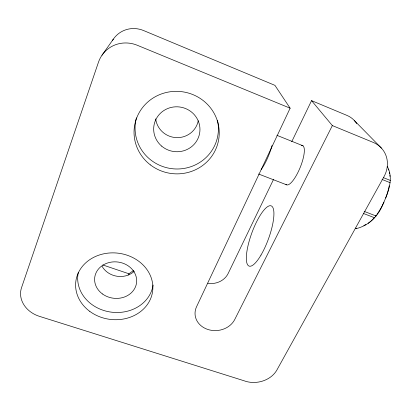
<?xml version="1.0" encoding="UTF-8"?>
<svg xmlns="http://www.w3.org/2000/svg" width="411" height="411" viewBox="0 0 411 411"><rect width="100%" height="100%" fill="white"/><g stroke="black" fill="none" stroke-linecap="round" stroke-linejoin="round"><path stroke-width="0.62" d="M355.222 228.12L356.409 228.573C368.914 225.557 378.392 215.945 383.011 204.144C388.195 192.528 393.979 178.549 387.229 166.316M128.751 275.01L128.941 273.783L133.549 270.479M385.688 198.025L386.448 195.965A32.217 13.291 -66.5 0 0 389.207 185.829M112.434 40.571A26.535 25.405 55.4 0 1 143.624 30.563L274.933 85.354L290.125 108.196L196.566 306.704A20.756 17.694 -5.5 0 0 207.704 329.422A20.756 17.694 -5.5 0 0 234.758 319.47L332.345 125.581L311.548 100.633L291.743 141.682M273.613 179.258L228.146 273.495A18.197 16.055 -5.5 0 1 207.899 283.323M101.969 55.259L113.344 39.143M368.174 223.322L369.371 222.428A32.217 13.291 -66.5 0 0 370.552 221.457M365.913 224.637L364.87 225.048A32.217 13.291 -66.5 0 1 363.827 225.382M102.817 264.961L128.941 273.783M364.161 211.377L376.101 215.996M363.411 213.458L374.734 217.825M258.565 174.002L286.667 184.837M383.535 177.691L390.429 180.46M276.922 135.332L303.035 145.797M382.045 179.448L390.106 182.669M355.947 228.382L356.409 228.573M290.125 108.196L137.331 45.287A30.799 29.458 46.9 0 0 98.46 62.246L21.542 287.654A26.417 22.122 13.1 0 0 39.425 316.342L243.949 380.73A24.187 19.759 -8.7 0 0 276.932 369.931L383.931 176.802A28.523 25.23 -33.3 0 0 373.096 142.36L332.345 125.581M311.548 100.633L347.028 115.44A24.691 22.358 -36.7 0 1 356.712 123.66M354.339 120.526L381.434 148.119M388.277 169.162L388.765 170.103M389.494 172.471L389.731 173.884M198.251 120.747A21.578 21.084 12.2 0 1 176.314 137.623A21.578 21.084 12.2 0 1 155.687 118.856M134.294 271.265A19.754 17.36 8 0 1 102.056 266.266M217.45 120.253A41.701 40.453 8.5 0 1 175.836 168.978A41.701 40.453 8.5 0 1 136.426 117.87M153.103 285.013A37.951 32.844 7.3 0 1 109.696 311.908A37.951 32.844 7.3 0 1 78.296 272.462M301.443 145.545A21.167 6.006 -67.8 0 1 300.359 167.025A21.167 6.006 -67.8 0 1 285.907 184.308M389.905 175.338A32.217 13.291 -66.5 0 1 389.972 176.36M383.966 202.109A32.217 13.291 -66.5 0 1 378.803 211.593M378.526 212.025A32.217 13.291 -66.5 0 1 377.956 212.877M377.668 213.294A32.217 13.291 -66.5 0 1 377.087 214.11M376.507 214.907A32.217 13.291 -66.5 0 1 375.325 216.427M374.133 217.845A32.217 13.291 -66.5 0 1 370.948 221.108M272.005 145.535A21.382 4.983 -68.2 0 1 261.196 169.481M161.631 146.1A23.16 22.461 8.4 0 0 199.535 133.75A23.16 22.461 8.4 0 0 169.281 107.954A23.16 22.461 8.4 0 0 161.631 146.1M260.99 255.077A32.068 8.831 -69.9 0 0 271.594 206.065A32.068 8.831 -69.9 0 0 247.782 246.723A32.068 8.831 -69.9 0 0 260.99 255.077M102.498 293.978A21.079 18.238 7.3 0 0 136.437 283.544A21.079 18.238 7.3 0 0 107.995 262.855A21.079 18.238 7.3 0 0 102.498 293.978M150.431 164.919A42.626 41.244 7.6 0 0 218.827 138.671A42.626 41.244 7.6 0 0 160.65 94.222A42.626 41.244 7.6 0 0 150.431 164.919M89.793 311.389A38.711 33.342 7.1 0 0 152.373 292.884A38.711 33.342 7.1 0 0 100.546 254.62A38.711 33.342 7.1 0 0 89.793 311.389"/></g></svg>
